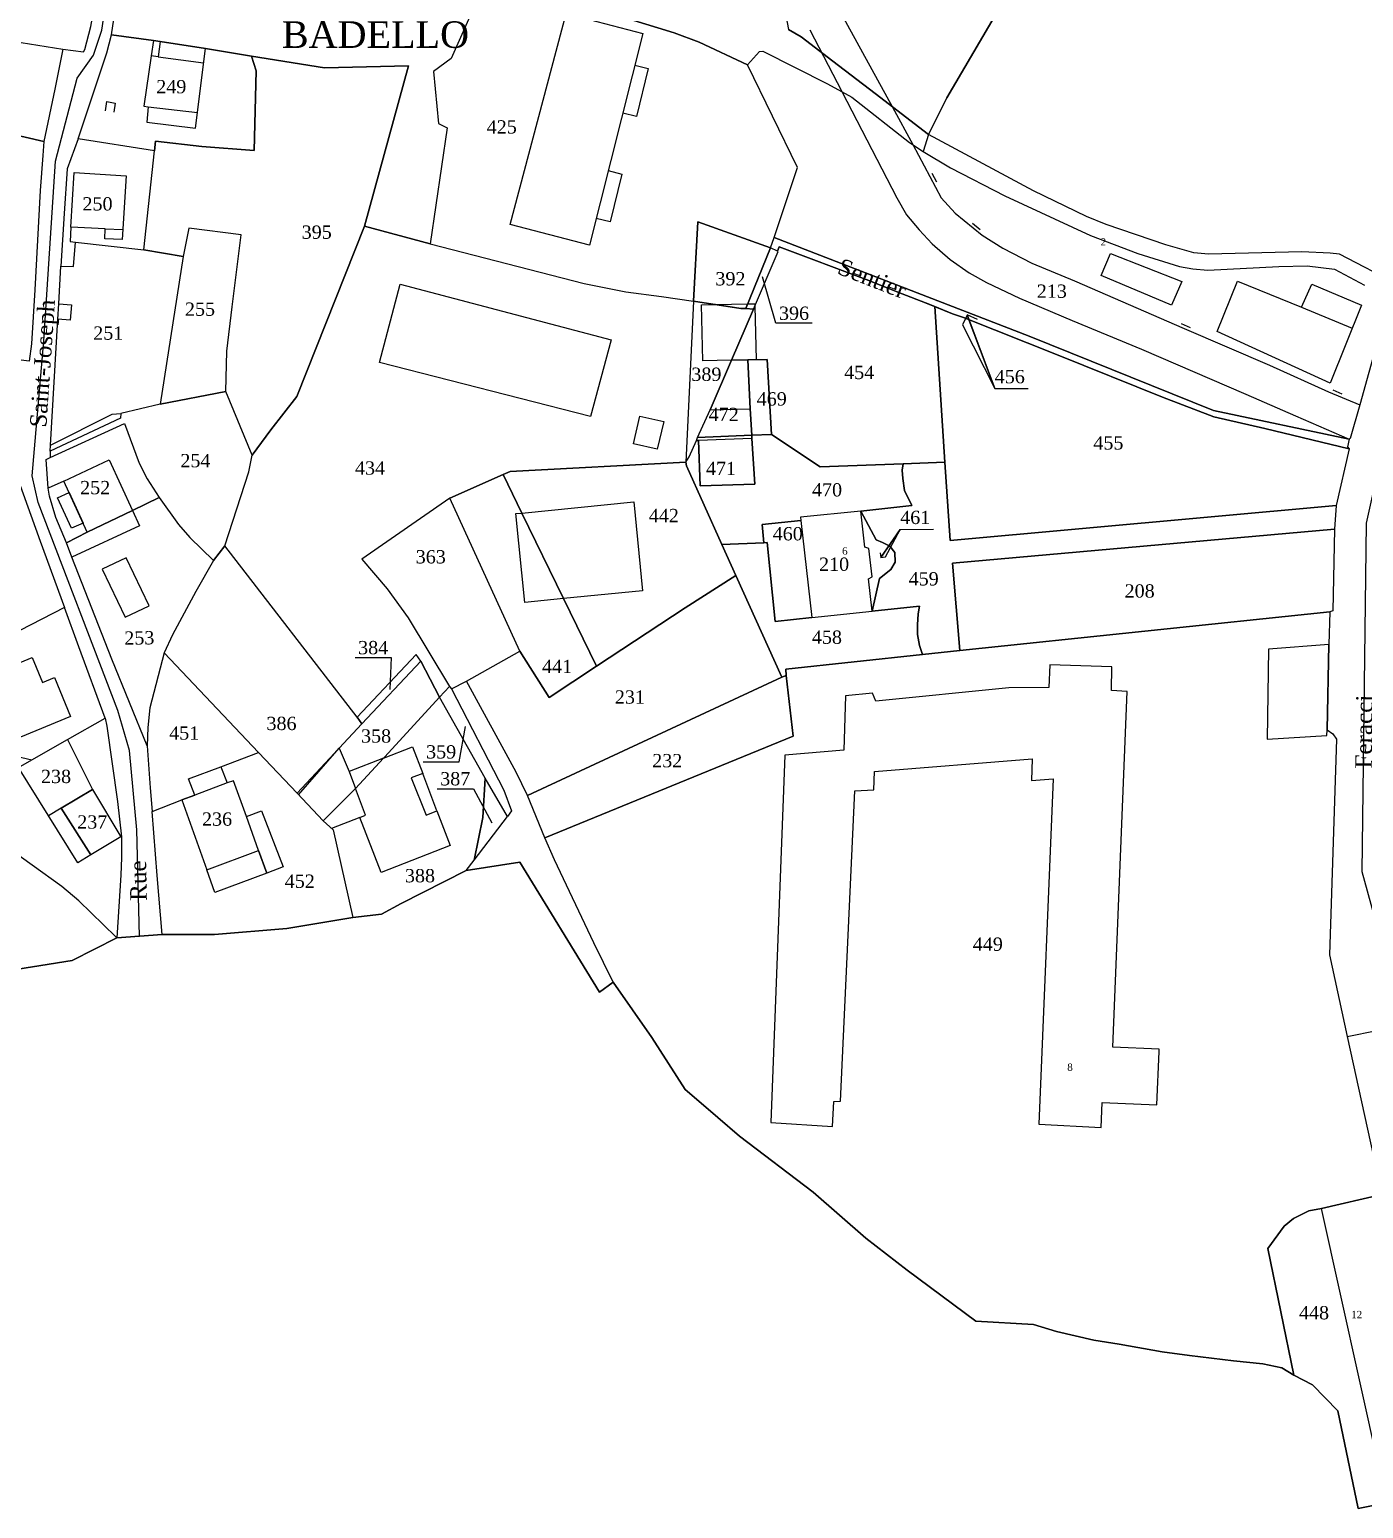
# Model space of a CAD drawing. Extents: x 1206848 to 1207690, y 6153902 to 6154624.
# Drawn here: x 1207152.9 to 1207353.8, y 6153901.9 to 6154124.7 of the extents above; entities that cross this region are included whole.
import ezdxf

# ---------------------------------------------------------------- set-up
doc = ezdxf.new("R2010")
doc.units = 0
doc.linetypes.add('CONTINU', pattern=[0])
doc.layers.get('0').update_dxf_attribs({"linetype": 'CONTINU'})
for name, color, linetype in [('1LIEUDIT', 7, 'CONTINU'), ('1PARCELLE', 7, 'CONTINU'), ('1SECTION', 7, 'CONTINU'), ('1SUBDSECT', 7, 'CONTINU'), ('1TRONFLUV', 7, 'CONTINU'), ('1TRONROU', 7, 'CONTINU'), ('1TROUPARCELLE', 7, 'CONTINU'), ('1ZONCOMM', 7, 'CONTINU'), ('3BATIDUR', 7, 'CONTINU'), ('3BATILEGER', 7, 'CONTINU'), ('3CHEMIN', 7, 'CONTINU'), ('3FISCLINE', 7, 'CONTINUOUS'), ('3FLECHEPAR', 7, 'CONTINU'), ('3LIEUDITTEX', 7, 'CONTINU'), ('3MURNONMI', 7, 'CONTINU'), ('3NUMVOIE', 7, 'CONTINU'), ('3PARCELLETEX', 7, 'CONTINU'), ('3PISCINE', 7, 'CONTINUOUS'), ('3TRONROUTEX', 7, 'CONTINU'), ('3ZONCOMMTEX', 7, 'CONTINU')]:
    doc.layers.add(name, color=color, linetype=linetype)
doc.styles.get("Standard").update_dxf_attribs({"font": 'Times New Roman'})

# ---------------------------------------------------------------- blocks, each defined once
blk = doc.blocks.new('MURNOMI')
blk.add_line((-0.75, 0.5), (0.75, 0.5))

msp = doc.modelspace()

# ---------------------------------------------------------------- linework, layer by layer
at = {"layer": '1LIEUDIT'}
for points in [[(1207300.03, 6154129.76), (1207291.04, 6154114.39), (1207288.25, 6154108.85), (1207287.47, 6154106.3), (1207291.57, 6154103.81), (1207299.78, 6154099.64), (1207312.68, 6154093.62), (1207319.81, 6154090.91), (1207326.08, 6154088.97), (1207328.09, 6154088.62), (1207330.32, 6154088.4), (1207341.05, 6154088.97), (1207345.27, 6154089.08), (1207349.4, 6154088.59), (1207353.94, 6154086.16)], [(1207300.03, 6154129.76), (1207291.04, 6154114.39), (1207288.25, 6154108.85), (1207287.47, 6154106.3), (1207291.57, 6154103.81), (1207299.78, 6154099.64), (1207312.68, 6154093.62), (1207319.81, 6154090.91), (1207326.08, 6154088.97), (1207328.09, 6154088.62), (1207330.32, 6154088.4), (1207341.05, 6154088.97), (1207345.27, 6154089.08), (1207349.4, 6154088.59), (1207353.94, 6154086.16)], [(1207357.05, 6154081.83), (1207353.23, 6154068.15), (1207351.77, 6154063.05), (1207351.62, 6154062.96), (1207351.38, 6154061.84), (1207351.6, 6154061.52), (1207349.68, 6154052.99), (1207349.42, 6154049.44), (1207349.14, 6154037.14), (1207348.72, 6154036.96), (1207348.55, 6154032.05), (1207348.29, 6154019.21), (1207349.15, 6154018.59), (1207349.7, 6154017.77), (1207348.64, 6153985.31), (1207351.32, 6153972.99), (1207355.8, 6153973.91)], [(1207357.05, 6154081.83), (1207353.23, 6154068.15), (1207351.77, 6154063.05), (1207351.62, 6154062.96), (1207351.38, 6154061.84), (1207351.6, 6154061.52), (1207349.68, 6154052.99), (1207349.42, 6154049.44), (1207349.14, 6154037.14), (1207348.72, 6154036.96), (1207348.55, 6154032.05), (1207348.29, 6154019.21), (1207349.15, 6154018.59), (1207349.7, 6154017.77), (1207348.64, 6153985.31), (1207351.32, 6153972.99), (1207355.8, 6153973.91)], [(1207370.61, 6153905.46), (1207352.98, 6153901.94), (1207349.89, 6153916.64), (1207346.08, 6153920.53), (1207343.29, 6153922.03), (1207341.48, 6153923.12), (1207338.61, 6153923.74), (1207334.22, 6153924.19), (1207327.59, 6153924.99), (1207323.48, 6153925.52), (1207316.98, 6153926.66), (1207313.18, 6153927.28), (1207307.54, 6153928.6), (1207304.08, 6153929.65), (1207295.41, 6153930.15), (1207285.07, 6153937.82), (1207278.84, 6153942.65), (1207270.9, 6153949.58), (1207259.82, 6153958), (1207256.53, 6153960.82), (1207251.6, 6153965.04), (1207246.6, 6153972.85), (1207240.77, 6153981.2), (1207238.74, 6153979.68), (1207226.71, 6153999.26), (1207218.64, 6153998.03), (1207208.85, 6153993.02), (1207205.87, 6153991.45), (1207201.56, 6153990.93), (1207191.62, 6153989.28), (1207180.75, 6153988.37), (1207172.86, 6153988.37), (1207169.42, 6153988.11), (1207166.03, 6153987.86), (1207159.28, 6153984.48), (1207135.35, 6153980.63)]]:
    msp.add_lwpolyline(points, dxfattribs=at)
at = {"layer": '1PARCELLE'}
for points in [[(1207267.19, 6154124.69), (1207269.09, 6154123.54), (1207273.84, 6154119.92), (1207280.21, 6154115.02), (1207288.25, 6154108.85), (1207291.04, 6154114.39), (1207300.03, 6154129.76), (1207300.44, 6154135.83), (1207303.72, 6154154.88), (1207298.65, 6154168.81), (1207289.15, 6154192.46), (1207286.92, 6154193.02), (1207276.35, 6154190.21), (1207272.98, 6154187.93), (1207271.25, 6154187.18), (1207269.95, 6154186.94), (1207268.46, 6154152.28), (1207268.66, 6154146.26), (1207266.28, 6154129.49), (1207267.19, 6154124.69)], [(1207144.05, 6154123.91), (1207157.88, 6154121.71), (1207161.01, 6154121.29), (1207161.18, 6154121.63), (1207162.1, 6154125.1), (1207162.58, 6154127.61), (1207162.87, 6154131.39), (1207162.82, 6154133.27), (1207162.63, 6154135.44), (1207161.1, 6154147.08), (1207159.25, 6154160), (1207154.71, 6154158.11), (1207154.47, 6154158.29), (1207153.92, 6154157.84), (1207150.31, 6154153.75), (1207146.88, 6154148.35), (1207146.59, 6154147.6), (1207146.66, 6154146.49), (1207146.54, 6154143.76), (1207146.32, 6154137.33), (1207146.05, 6154131.61), (1207145.25, 6154128.23), (1207144.05, 6154123.91)], [(1207265.04, 6154093.32), (1207268.55, 6154103.87), (1207260.99, 6154119.37), (1207253.71, 6154122.77), (1207249.98, 6154124.18), (1207243.25, 6154126.22), (1207241.63, 6154126.84), (1207239.83, 6154127.79), (1207232.27, 6154132.46), (1207223.87, 6154137.19), (1207216.4, 6154120.3), (1207213.73, 6154118.32), (1207214.47, 6154110.5), (1207215.76, 6154109.87), (1207213.21, 6154092.38), (1207236.4, 6154086.42), (1207242.68, 6154085.15), (1207248.04, 6154084.48), (1207252.86, 6154083.74), (1207253.55, 6154095.72), (1207264.46, 6154091.77), (1207265.04, 6154093.32)], [(1207138.74, 6154111.55), (1207143.22, 6154121.72), (1207144.05, 6154123.91), (1207157.88, 6154121.71), (1207156.69, 6154115.69), (1207155.03, 6154107.78), (1207138.74, 6154111.55)], [(1207165.2, 6154123.85), (1207171.54, 6154123), (1207172.54, 6154122.87), (1207179.36, 6154121.8), (1207186.31, 6154120.64), (1207187.03, 6154118.46), (1207186.73, 6154106.44), (1207178.85, 6154107.04), (1207171.87, 6154107.83), (1207171.68, 6154106.38), (1207160.19, 6154108.19), (1207164.51, 6154121.13), (1207165.2, 6154123.85)], [(1207186.31, 6154120.64), (1207197.29, 6154118.91), (1207209.93, 6154119.21), (1207203.32, 6154095.04), (1207193.11, 6154069.4), (1207189.22, 6154064.37), (1207186.39, 6154060.58), (1207182.43, 6154070.15), (1207182.6, 6154076.21), (1207183.39, 6154082.88), (1207184.75, 6154093.73), (1207176.89, 6154094.73), (1207176.01, 6154090.49), (1207170.07, 6154091.48), (1207171.68, 6154106.38), (1207171.87, 6154107.83), (1207178.85, 6154107.04), (1207186.73, 6154106.44), (1207187.03, 6154118.46), (1207186.31, 6154120.64)], [(1207138.74, 6154111.55), (1207155.03, 6154107.78), (1207154.86, 6154105.7), (1207154.49, 6154100.44), (1207153.67, 6154085.47), (1207153.15, 6154077.33), (1207152.84, 6154074.73), (1207122.87, 6154078.48), (1207124.24, 6154081.32), (1207128.61, 6154087.67), (1207129.95, 6154089.85), (1207131.43, 6154092.58), (1207135.11, 6154102.15), (1207138.74, 6154111.55)], [(1207157.61, 6154089.02), (1207159.51, 6154088.99), (1207159.8, 6154092.66), (1207170.07, 6154091.48), (1207171.68, 6154106.38), (1207160.19, 6154108.19), (1207158.56, 6154103.66), (1207158.07, 6154096.97), (1207157.61, 6154089.02)], [(1207176.01, 6154090.49), (1207172.53, 6154068.24), (1207182.43, 6154070.15), (1207182.6, 6154076.21), (1207183.39, 6154082.88), (1207184.75, 6154093.73), (1207176.89, 6154094.73), (1207176.01, 6154090.49)], [(1207203.32, 6154095.04), (1207213.21, 6154092.38), (1207236.4, 6154086.42), (1207242.68, 6154085.15), (1207248.04, 6154084.48), (1207252.86, 6154083.74), (1207251.7, 6154059.52), (1207225.27, 6154058.12), (1207224.19, 6154057.64), (1207216.2, 6154054.09), (1207202.93, 6154044.88), (1207206.76, 6154040.41), (1207209.9, 6154036.07), (1207216.15, 6154025.74), (1207214.6, 6154024.12), (1207211.8, 6154029.55), (1207211.13, 6154030.55), (1207202.2, 6154021.09), (1207182.29, 6154046.91), (1207185.91, 6154058.07), (1207186.39, 6154060.58), (1207189.22, 6154064.37), (1207193.11, 6154069.4), (1207203.32, 6154095.04)], [(1207252.86, 6154083.74), (1207259.98, 6154082.65), (1207260.74, 6154082.67), (1207264.46, 6154091.77), (1207253.55, 6154095.72), (1207252.86, 6154083.74)], [(1207157.61, 6154089.02), (1207159.51, 6154088.99), (1207159.8, 6154092.66), (1207170.07, 6154091.48), (1207176.01, 6154090.49), (1207172.53, 6154068.24), (1207166.62, 6154066.85), (1207166.6, 6154066.15), (1207155.96, 6154061.17), (1207156.02, 6154062.07), (1207157.15, 6154081.05), (1207157.29, 6154083.35), (1207157.61, 6154089.02)], [(1207265.5, 6154091.28), (1207264.46, 6154091.77), (1207265.04, 6154093.32), (1207303.44, 6154078.49), (1207331.19, 6154067.31), (1207351.62, 6154062.96), (1207351.38, 6154061.84), (1207351.6, 6154061.52), (1207338.92, 6154064.56), (1207331.22, 6154066.34), (1207323.49, 6154069.28), (1207307.8, 6154075.61), (1207293.55, 6154081.27), (1207291.86, 6154081.87), (1207289.21, 6154082.94), (1207287.8, 6154083.51), (1207284.3, 6154084.84), (1207278.87, 6154087), (1207265.77, 6154091.92), (1207265.5, 6154091.28)], [(1207290.74, 6154059.52), (1207284.43, 6154059.28), (1207271.94, 6154058.82), (1207264.61, 6154063.69), (1207263.95, 6154074.97), (1207261.05, 6154074.92), (1207258.6, 6154074.87), (1207261.92, 6154082.55), (1207265.62, 6154091.22), (1207265.5, 6154091.28), (1207265.77, 6154091.92), (1207278.87, 6154087), (1207284.3, 6154084.84), (1207287.8, 6154083.51), (1207289.21, 6154082.94), (1207290.74, 6154059.52)], [(1207260.74, 6154082.67), (1207261.92, 6154082.55), (1207265.62, 6154091.22), (1207265.5, 6154091.28), (1207264.46, 6154091.77), (1207260.74, 6154082.67)], [(1207251.7, 6154059.52), (1207252.24, 6154060.33), (1207253.31, 6154062.77), (1207253.5, 6154063.2), (1207255.36, 6154067.37), (1207258.6, 6154074.87), (1207261.92, 6154082.55), (1207260.74, 6154082.67), (1207259.98, 6154082.65), (1207252.86, 6154083.74), (1207251.7, 6154059.52)], [(1207351.6, 6154061.52), (1207349.68, 6154052.99), (1207291.52, 6154047.71), (1207290.74, 6154059.52), (1207289.21, 6154082.94), (1207291.86, 6154081.87), (1207293.55, 6154081.27), (1207307.8, 6154075.61), (1207323.49, 6154069.28), (1207331.22, 6154066.34), (1207338.92, 6154064.56), (1207351.6, 6154061.52)], [(1207253.5, 6154063.2), (1207255.36, 6154067.37), (1207258.6, 6154074.87), (1207261.05, 6154074.92), (1207261.42, 6154067.53), (1207261.66, 6154063.56), (1207253.5, 6154063.2)], [(1207261.66, 6154063.56), (1207261.42, 6154067.53), (1207261.05, 6154074.92), (1207263.95, 6154074.97), (1207264.61, 6154063.69), (1207261.66, 6154063.56)], [(1207172.41, 6154054.19), (1207175.31, 6154050.14), (1207177.02, 6154048.16), (1207180.58, 6154044.7), (1207182.29, 6154046.91), (1207185.91, 6154058.07), (1207186.39, 6154060.58), (1207182.43, 6154070.15), (1207172.53, 6154068.24), (1207166.62, 6154066.85), (1207166.6, 6154066.15), (1207155.96, 6154061.17), (1207155.97, 6154060.21), (1207167.2, 6154065.35), (1207169.37, 6154059.35), (1207170.57, 6154057.01), (1207172.41, 6154054.19)], [(1207172.41, 6154054.19), (1207168.36, 6154052.21), (1207161.56, 6154048.95), (1207158.42, 6154047.38), (1207156.86, 6154051.17), (1207155.9, 6154054.41), (1207155.7, 6154055.59), (1207155.38, 6154059.93), (1207155.97, 6154060.21), (1207167.2, 6154065.35), (1207169.37, 6154059.35), (1207170.57, 6154057.01), (1207172.41, 6154054.19)], [(1207251.8, 6154058.93), (1207251.7, 6154059.52), (1207252.24, 6154060.33), (1207253.31, 6154062.77), (1207253.64, 6154062.76), (1207253.89, 6154055.96), (1207262.11, 6154056.18), (1207261.68, 6154063.09), (1207261.66, 6154063.56), (1207264.61, 6154063.69), (1207271.94, 6154058.82), (1207284.43, 6154059.28), (1207284.31, 6154058.29), (1207284.39, 6154057.03), (1207284.64, 6154055.26), (1207285.73, 6154053), (1207278.06, 6154052.11), (1207269, 6154051.2), (1207269.06, 6154050.72), (1207263.22, 6154050.14), (1207263.46, 6154047.38), (1207257.14, 6154047.12), (1207251.8, 6154058.93)], [(1207253.64, 6154062.76), (1207253.31, 6154062.77), (1207253.5, 6154063.2), (1207261.66, 6154063.56), (1207261.68, 6154063.09), (1207262.11, 6154056.18), (1207253.89, 6154055.96), (1207253.64, 6154062.76)], [(1207259.24, 6154042.45), (1207251.62, 6154037.59), (1207238.25, 6154028.77), (1207233.29, 6154038.95), (1207227.01, 6154051.85), (1207224.19, 6154057.64), (1207225.27, 6154058.12), (1207251.7, 6154059.52), (1207251.8, 6154058.93), (1207257.14, 6154047.12), (1207259.24, 6154042.45)], [(1207286.89, 6154031.92), (1207286.63, 6154033.53), (1207286.61, 6154035), (1207286.7, 6154036.69), (1207286.93, 6154037.8), (1207279.77, 6154037.09), (1207280.9, 6154042), (1207282.6, 6154043.33), (1207283.27, 6154044.47), (1207283.19, 6154045.92), (1207282.43, 6154046.85), (1207281.34, 6154047.39), (1207280.39, 6154047.8), (1207278.06, 6154052.11), (1207285.73, 6154053), (1207284.64, 6154055.26), (1207284.39, 6154057.03), (1207284.31, 6154058.29), (1207284.43, 6154059.28), (1207290.74, 6154059.52), (1207291.52, 6154047.71), (1207349.68, 6154052.99), (1207349.42, 6154049.44), (1207291.88, 6154044.3), (1207292.99, 6154031.14), (1207287.38, 6154030.54), (1207286.89, 6154031.92)], [(1207133.4, 6154049.83), (1207151.21, 6154056.69), (1207154.49, 6154047.62), (1207158.15, 6154037.64), (1207129.34, 6154022.83), (1207116.7, 6154038.62), (1207133.4, 6154049.83)], [(1207226.73, 6154031.04), (1207216.2, 6154054.09), (1207224.19, 6154057.64), (1207227.01, 6154051.85), (1207233.29, 6154038.95), (1207238.25, 6154028.77), (1207231.15, 6154024.09), (1207226.73, 6154031.04)], [(1207172.41, 6154054.19), (1207175.31, 6154050.14), (1207177.02, 6154048.16), (1207180.58, 6154044.7), (1207177.94, 6154040.03), (1207174.43, 6154033.51), (1207173.16, 6154030.8), (1207171, 6154022.49), (1207170.68, 6154019.55), (1207170.61, 6154016.77), (1207165.27, 6154029.83), (1207159.23, 6154045.19), (1207158.42, 6154047.38), (1207161.56, 6154048.95), (1207168.36, 6154052.21), (1207172.41, 6154054.19)], [(1207216.15, 6154025.74), (1207216.45, 6154025.35), (1207218.67, 6154026.55), (1207226.73, 6154031.04), (1207216.2, 6154054.09), (1207202.93, 6154044.88), (1207206.76, 6154040.41), (1207209.9, 6154036.07), (1207216.15, 6154025.74)], [(1207269, 6154051.2), (1207269.06, 6154050.72), (1207270.68, 6154036.1), (1207279.77, 6154037.09), (1207279.21, 6154041.95), (1207279.79, 6154042.24), (1207279.3, 6154046.52), (1207278.69, 6154046.7), (1207278.06, 6154052.11), (1207269, 6154051.2)], [(1207279.77, 6154037.09), (1207279.21, 6154041.95), (1207279.79, 6154042.24), (1207279.3, 6154046.52), (1207278.69, 6154046.7), (1207278.06, 6154052.11), (1207280.39, 6154047.8), (1207281.34, 6154047.39), (1207282.43, 6154046.85), (1207283.19, 6154045.92), (1207283.27, 6154044.47), (1207282.6, 6154043.33), (1207280.9, 6154042), (1207279.77, 6154037.09)], [(1207263.97, 6154047.42), (1207263.46, 6154047.38), (1207263.22, 6154050.14), (1207269.06, 6154050.72), (1207270.68, 6154036.1), (1207265.16, 6154035.5), (1207263.97, 6154047.42)], [(1207292.99, 6154031.14), (1207291.88, 6154044.3), (1207349.42, 6154049.44), (1207349.14, 6154037.14), (1207348.72, 6154036.96), (1207292.99, 6154031.14)], [(1207180.58, 6154044.7), (1207177.94, 6154040.03), (1207174.43, 6154033.51), (1207173.16, 6154030.8), (1207187.35, 6154015.78), (1207193.17, 6154009.64), (1207199.52, 6154016.44), (1207202.91, 6154020.11), (1207202.2, 6154021.09), (1207182.29, 6154046.91), (1207180.58, 6154044.7)], [(1207259.24, 6154042.45), (1207257.14, 6154047.12), (1207263.46, 6154047.38), (1207263.97, 6154047.42), (1207265.16, 6154035.5), (1207270.68, 6154036.1), (1207279.77, 6154037.09), (1207286.93, 6154037.8), (1207286.7, 6154036.69), (1207286.61, 6154035), (1207286.63, 6154033.53), (1207286.89, 6154031.92), (1207287.38, 6154030.54), (1207266.76, 6154028.35), (1207266.82, 6154027.37), (1207266.16, 6154027.13), (1207259.24, 6154042.45)], [(1207218.67, 6154026.55), (1207226.73, 6154031.04), (1207231.15, 6154024.09), (1207238.25, 6154028.77), (1207251.62, 6154037.59), (1207259.24, 6154042.45), (1207266.16, 6154027.13), (1207227.88, 6154009.33), (1207226.17, 6154012.8), (1207218.67, 6154026.55)], [(1207158.15, 6154037.64), (1207129.34, 6154022.83), (1207142.05, 6154006.85), (1207150.28, 6154015.03), (1207150.86, 6154015.25), (1207153.22, 6154014.67), (1207158.58, 6154017.76), (1207164.26, 6154020.94), (1207160.31, 6154031.72), (1207158.15, 6154037.64)], [(1207173.16, 6154030.8), (1207171, 6154022.49), (1207170.68, 6154019.55), (1207170.61, 6154016.77), (1207171.05, 6154010.48), (1207171.35, 6154006.91), (1207175.81, 6154008.64), (1207177.77, 6154009.37), (1207176.83, 6154011.84), (1207181.68, 6154013.62), (1207187.35, 6154015.78), (1207173.16, 6154030.8)], [(1207202.91, 6154020.11), (1207211.8, 6154029.55), (1207211.13, 6154030.55), (1207202.2, 6154021.09), (1207202.91, 6154020.11)], [(1207214.6, 6154024.12), (1207206.39, 6154015.14), (1207206.19, 6154014.92), (1207201.95, 6154010.36), (1207201.33, 6154009.7), (1207197.09, 6154005.48), (1207193.17, 6154009.64), (1207199.52, 6154016.44), (1207202.91, 6154020.11), (1207211.8, 6154029.55), (1207214.6, 6154024.12)], [(1207216.15, 6154025.74), (1207216.45, 6154025.35), (1207224.29, 6154010.12), (1207225.47, 6154006.98), (1207224.84, 6154006.13), (1207221.51, 6154011.94), (1207214.6, 6154024.12), (1207216.15, 6154025.74)], [(1207227.88, 6154009.33), (1207266.16, 6154027.13), (1207266.82, 6154027.37), (1207267.86, 6154018.26), (1207230.5, 6154002.92), (1207227.88, 6154009.33)], [(1207221.51, 6154011.94), (1207214.6, 6154024.12), (1207206.39, 6154015.14), (1207206.19, 6154014.92), (1207201.95, 6154010.36), (1207201.33, 6154009.7), (1207197.09, 6154005.48), (1207198.58, 6154004.15), (1207201.56, 6153990.93), (1207205.87, 6153991.45), (1207208.85, 6153993.02), (1207218.64, 6153998.03), (1207219.84, 6153999.58), (1207221.15, 6154005.98), (1207221.51, 6154011.94)], [(1207165.85, 6153988.03), (1207160.28, 6153993.46), (1207157.76, 6153995.59), (1207148.79, 6154002.03), (1207142.45, 6154006.49), (1207142.05, 6154006.85), (1207150.28, 6154015.03), (1207150.86, 6154015.25), (1207153.22, 6154014.67), (1207158.58, 6154017.76), (1207164.26, 6154020.94), (1207164.54, 6154019.76), (1207166.1, 6154008.38), (1207166.75, 6154003.07), (1207166.72, 6153999.97), (1207166.65, 6153997.33), (1207166.03, 6153987.86), (1207165.85, 6153988.03)], [(1207171.35, 6154006.91), (1207175.81, 6154008.64), (1207179.56, 6153998.13), (1207187.38, 6154001.01), (1207185.53, 6154006.12), (1207183.57, 6154011.53), (1207182.65, 6154011.19), (1207177.77, 6154009.37), (1207176.83, 6154011.84), (1207181.68, 6154013.62), (1207187.35, 6154015.78), (1207193.17, 6154009.64), (1207197.09, 6154005.48), (1207198.58, 6154004.15), (1207201.56, 6153990.93), (1207191.62, 6153989.28), (1207180.75, 6153988.37), (1207172.86, 6153988.37), (1207172.09, 6153997.28), (1207171.35, 6154006.91)], [(1207224.84, 6154006.13), (1207221.51, 6154011.94), (1207221.15, 6154005.98), (1207219.84, 6153999.58), (1207224.84, 6154006.13)], [(1207166.61, 6154003.07), (1207162.12, 6154000.35), (1207157.64, 6154007.39), (1207162.38, 6154010.21), (1207166.61, 6154003.07)], [(1207177.77, 6154009.37), (1207175.81, 6154008.64), (1207179.56, 6153998.13), (1207187.38, 6154001.01), (1207185.53, 6154006.12), (1207183.57, 6154011.53), (1207182.65, 6154011.19), (1207177.77, 6154009.37)], [(1207343.29, 6153922.03), (1207339.35, 6153941.06), (1207341.84, 6153944.46), (1207343.22, 6153945.61), (1207345.56, 6153946.75), (1207347.47, 6153947.12), (1207356.54, 6153949.21), (1207362.52, 6153950.82), (1207367.39, 6153928.54), (1207369.07, 6153916.67), (1207370.61, 6153905.46), (1207352.98, 6153901.94), (1207349.89, 6153916.64), (1207346.08, 6153920.53), (1207343.29, 6153922.03)]]:
    msp.add_lwpolyline(points, close=True, dxfattribs=at)
for points in [[(1207223.87, 6154137.19), (1207216.4, 6154120.3), (1207213.73, 6154118.32), (1207214.47, 6154110.5), (1207215.76, 6154109.87), (1207213.21, 6154092.38), (1207203.32, 6154095.04), (1207209.93, 6154119.21), (1207197.29, 6154118.91), (1207186.31, 6154120.64), (1207179.36, 6154121.8), (1207172.54, 6154122.87), (1207171.54, 6154123), (1207165.2, 6154123.85), (1207165.72, 6154127.23)], [(1207359.07, 6154086.21), (1207350.15, 6154090.81), (1207350.15, 6154090.81), (1207348.77, 6154091), (1207344.48, 6154091.16), (1207330.42, 6154090.83), (1207328.24, 6154091.04), (1207323.99, 6154092.26), (1207315.01, 6154095.31), (1207312.04, 6154096.51), (1207304.08, 6154100.38), (1207288.25, 6154108.85), (1207291.04, 6154114.39), (1207300.03, 6154129.76)], [(1207357.05, 6154081.83), (1207353.23, 6154068.15), (1207351.77, 6154063.05), (1207351.62, 6154062.96), (1207351.62, 6154062.96), (1207331.19, 6154067.31), (1207303.44, 6154078.49), (1207265.04, 6154093.32), (1207268.55, 6154103.87), (1207260.99, 6154119.37), (1207262.82, 6154121.35), (1207263.33, 6154121.41), (1207273.05, 6154116.48), (1207276.74, 6154114.49), (1207285.42, 6154107.66), (1207287.47, 6154106.3), (1207291.57, 6154103.81), (1207299.78, 6154099.64), (1207312.68, 6154093.62), (1207319.81, 6154090.91), (1207326.08, 6154088.97), (1207328.09, 6154088.62), (1207330.32, 6154088.4), (1207341.05, 6154088.97), (1207345.27, 6154089.08), (1207349.4, 6154088.59), (1207353.94, 6154086.16)], [(1207356.54, 6153949.21), (1207347.47, 6153947.12), (1207345.56, 6153946.75), (1207343.22, 6153945.61), (1207341.84, 6153944.46), (1207339.35, 6153941.06), (1207343.29, 6153922.03), (1207341.48, 6153923.12), (1207338.61, 6153923.74), (1207334.22, 6153924.19), (1207327.59, 6153924.99), (1207323.48, 6153925.52), (1207316.98, 6153926.66), (1207313.18, 6153927.28), (1207307.54, 6153928.6), (1207304.08, 6153929.65), (1207295.41, 6153930.15), (1207285.07, 6153937.82), (1207278.84, 6153942.65), (1207270.9, 6153949.58), (1207259.82, 6153958), (1207256.53, 6153960.82), (1207254.01, 6153962.98), (1207251.6, 6153965.04), (1207246.6, 6153972.85), (1207240.77, 6153981.2), (1207237.84, 6153987.1), (1207231.96, 6153999.62), (1207230.5, 6154002.92), (1207267.86, 6154018.26), (1207266.82, 6154027.37), (1207266.82, 6154027.37), (1207266.76, 6154028.35), (1207287.38, 6154030.54), (1207292.99, 6154031.14), (1207348.72, 6154036.96), (1207348.55, 6154032.05), (1207348.29, 6154019.21), (1207349.15, 6154018.59), (1207349.7, 6154017.77), (1207348.64, 6153985.31), (1207351.32, 6153972.99), (1207355.8, 6153973.91)]]:
    msp.add_lwpolyline(points, dxfattribs=at)
at = {"layer": '1SECTION'}
msp.add_lwpolyline([(1207135.35, 6153980.63), (1207159.28, 6153984.48), (1207166.03, 6153987.86), (1207169.42, 6153988.11), (1207172.86, 6153988.37), (1207180.75, 6153988.37), (1207191.62, 6153989.28), (1207201.56, 6153990.93), (1207205.87, 6153991.45), (1207208.85, 6153993.02), (1207208.85, 6153993.02), (1207218.64, 6153998.03), (1207226.71, 6153999.26), (1207238.74, 6153979.68), (1207240.77, 6153981.2), (1207246.6, 6153972.85), (1207251.6, 6153965.04), (1207256.53, 6153960.82), (1207259.82, 6153958), (1207270.9, 6153949.58), (1207278.84, 6153942.65), (1207285.07, 6153937.82), (1207295.41, 6153930.15), (1207304.08, 6153929.65), (1207307.54, 6153928.6), (1207313.18, 6153927.28), (1207316.98, 6153926.66), (1207323.48, 6153925.52), (1207327.59, 6153924.99), (1207334.22, 6153924.19), (1207338.61, 6153923.74), (1207341.48, 6153923.12), (1207343.29, 6153922.03), (1207346.08, 6153920.53), (1207349.89, 6153916.64), (1207352.98, 6153901.94), (1207370.61, 6153905.46)], dxfattribs=at)
at = {"layer": '1SUBDSECT'}
msp.add_lwpolyline([(1207135.35, 6153980.63), (1207159.28, 6153984.48), (1207166.03, 6153987.86), (1207169.42, 6153988.11), (1207172.86, 6153988.37), (1207180.75, 6153988.37), (1207191.62, 6153989.28), (1207201.56, 6153990.93), (1207205.87, 6153991.45), (1207208.85, 6153993.02), (1207208.85, 6153993.02), (1207218.64, 6153998.03), (1207226.71, 6153999.26), (1207238.74, 6153979.68), (1207240.77, 6153981.2), (1207246.6, 6153972.85), (1207251.6, 6153965.04), (1207256.53, 6153960.82), (1207259.82, 6153958), (1207270.9, 6153949.58), (1207278.84, 6153942.65), (1207285.07, 6153937.82), (1207295.41, 6153930.15), (1207304.08, 6153929.65), (1207307.54, 6153928.6), (1207313.18, 6153927.28), (1207316.98, 6153926.66), (1207323.48, 6153925.52), (1207327.59, 6153924.99), (1207334.22, 6153924.19), (1207338.61, 6153923.74), (1207341.48, 6153923.12), (1207343.29, 6153922.03), (1207346.08, 6153920.53), (1207349.89, 6153916.64), (1207352.98, 6153901.94), (1207370.61, 6153905.46)], dxfattribs=at)
at = {"layer": '1TRONFLUV'}
for points in [[(1207243.25, 6154126.22), (1207249.98, 6154124.18), (1207253.71, 6154122.77), (1207260.99, 6154119.37), (1207262.82, 6154121.35), (1207263.33, 6154121.41), (1207273.05, 6154116.48), (1207276.74, 6154114.49), (1207285.42, 6154107.66), (1207287.47, 6154106.3), (1207291.57, 6154103.81), (1207299.78, 6154099.64), (1207312.68, 6154093.62), (1207319.81, 6154090.91), (1207326.08, 6154088.97), (1207328.09, 6154088.62), (1207330.32, 6154088.4), (1207341.05, 6154088.97), (1207345.27, 6154089.08), (1207349.4, 6154088.59), (1207353.94, 6154086.16)], [(1207359.07, 6154086.21), (1207350.15, 6154090.81), (1207348.77, 6154091), (1207344.48, 6154091.16), (1207330.42, 6154090.83), (1207328.24, 6154091.04), (1207323.99, 6154092.26), (1207315.01, 6154095.31), (1207312.04, 6154096.51), (1207304.08, 6154100.38), (1207288.25, 6154108.85), (1207280.21, 6154115.02), (1207273.84, 6154119.92), (1207269.09, 6154123.54), (1207267.19, 6154124.69)]]:
    msp.add_lwpolyline(points, dxfattribs=at)
at = {"layer": '1TRONROU'}
msp.add_lwpolyline([(1207265.04, 6154093.32), (1207303.44, 6154078.49), (1207331.19, 6154067.31), (1207351.62, 6154062.96), (1207351.38, 6154061.84), (1207351.6, 6154061.52), (1207338.92, 6154064.56), (1207331.22, 6154066.34), (1207323.49, 6154069.28), (1207307.8, 6154075.61), (1207293.55, 6154081.27), (1207291.86, 6154081.87), (1207287.8, 6154083.51), (1207284.3, 6154084.84), (1207278.87, 6154087), (1207265.77, 6154091.92), (1207265.5, 6154091.28), (1207264.46, 6154091.77), (1207265.04, 6154093.32)], close=True, dxfattribs=at)
at = {"layer": '1TROUPARCELLE'}
msp.add_lwpolyline([(1207157.64, 6154007.39), (1207162.38, 6154010.21), (1207166.61, 6154003.07), (1207162.12, 6154000.35), (1207157.64, 6154007.39)], close=True, dxfattribs=at)
at = {"layer": '1ZONCOMM'}
for points in [[(1207169.42, 6153988.11), (1207169.06, 6154004.16), (1207167.92, 6154016.08), (1207166.18, 6154022.13), (1207154.19, 6154053.43), (1207153.28, 6154057.47), (1207155.04, 6154077.78), (1207156.79, 6154104.84), (1207160.04, 6154117.32), (1207162.53, 6154120.78), (1207163.74, 6154124.58), (1207164.3, 6154128.24), (1207164.59, 6154132.6), (1207160.76, 6154159.9)], [(1207372.13, 6153928.14), (1207362.37, 6153965.92), (1207353.57, 6153997.79), (1207354.23, 6154050.34), (1207359.34, 6154073.37), (1207362.85, 6154081.82), (1207366.96, 6154086.68), (1207382.96, 6154098.43)]]:
    msp.add_lwpolyline(points, dxfattribs=at)
at = {"layer": '3BATIDUR'}
for points in [[(1207225.25, 6154095.32), (1207233.68, 6154127.06), (1207245.26, 6154124.06), (1207237.19, 6154092.21), (1207225.25, 6154095.32)], [(1207179.36, 6154121.8), (1207172.54, 6154122.87), (1207172.26, 6154120.56), (1207171.2, 6154120.7), (1207170.09, 6154113.12), (1207170.73, 6154113.04), (1207170.52, 6154110.73), (1207177.86, 6154109.83), (1207179.36, 6154121.8)], [(1207159.09, 6154094.91), (1207159.61, 6154103.11), (1207167.42, 6154102.61), (1207166.81, 6154093.03), (1207164.22, 6154093.16), (1207164.27, 6154094.65), (1207159.09, 6154094.91)], [(1207205.6, 6154074.53), (1207208.72, 6154086.3), (1207240.45, 6154077.93), (1207237.35, 6154066.38), (1207205.6, 6154074.53)], [(1207331.75, 6154079.19), (1207334.78, 6154086.79), (1207344.45, 6154082.83), (1207345.99, 6154086.32), (1207353.47, 6154083.13), (1207348.75, 6154071.39), (1207331.75, 6154079.19)], [(1207254.29, 6154074.77), (1207254.09, 6154083.18), (1207256.19, 6154083.23), (1207259.98, 6154082.65), (1207260.74, 6154082.67), (1207261.92, 6154082.55), (1207258.6, 6154074.87), (1207254.29, 6154074.77)], [(1207260.74, 6154082.67), (1207260.36, 6154082.66), (1207259.98, 6154082.65), (1207256.19, 6154083.23), (1207261.02, 6154083.34), (1207260.74, 6154082.67)], [(1207260.74, 6154082.67), (1207261.02, 6154083.34), (1207262.11, 6154083.36), (1207262.12, 6154083.01), (1207261.92, 6154082.55), (1207260.74, 6154082.67)], [(1207262.12, 6154083.01), (1207262.3, 6154074.94), (1207261.05, 6154074.91), (1207258.6, 6154074.87), (1207261.92, 6154082.55), (1207262.12, 6154083.01)], [(1207243.83, 6154062.25), (1207244.81, 6154066.45), (1207248.39, 6154065.63), (1207247.41, 6154061.45), (1207243.83, 6154062.25)], [(1207253.64, 6154062.76), (1207253.89, 6154055.96), (1207262.11, 6154056.18), (1207261.68, 6154063.09), (1207253.64, 6154062.76)], [(1207168.36, 6154052.21), (1207161.56, 6154048.95), (1207158.05, 6154056.67), (1207164.88, 6154059.88), (1207168.36, 6154052.21)], [(1207233.29, 6154038.95), (1207227.01, 6154051.85), (1207243.87, 6154053.52), (1207245.21, 6154040.14), (1207233.29, 6154038.95)], [(1207269.06, 6154050.72), (1207270.68, 6154036.1), (1207279.77, 6154037.09), (1207279.21, 6154041.95), (1207279.79, 6154042.24), (1207279.3, 6154046.52), (1207278.69, 6154046.7), (1207278.06, 6154052.11), (1207269, 6154051.2), (1207269.06, 6154050.72)], [(1207227.45, 6154038.37), (1207226.1, 6154051.76), (1207227.01, 6154051.85), (1207233.29, 6154038.95), (1207227.45, 6154038.37)], [(1207269.06, 6154050.72), (1207270.68, 6154036.1), (1207265.16, 6154035.5), (1207263.97, 6154047.42), (1207263.46, 6154047.38), (1207263.22, 6154050.14), (1207269.06, 6154050.72)], [(1207348.29, 6154019.21), (1207348.55, 6154032.05), (1207339.45, 6154031.34), (1207339.28, 6154017.77), (1207348.28, 6154018.36), (1207348.29, 6154019.21)], [(1207148.6, 6154016.9), (1207146.63, 6154021.49), (1207144.91, 6154020.75), (1207142.75, 6154025.74), (1207153.27, 6154030.11), (1207154.81, 6154026.33), (1207156.63, 6154027.1), (1207159.06, 6154021.2), (1207148.6, 6154016.9)], [(1207322.99, 6153970.74), (1207323, 6153971.11), (1207316.01, 6153971.4), (1207318.19, 6154024.96), (1207315.85, 6154025.13), (1207315.88, 6154028.69), (1207306.56, 6154028.97), (1207306.4, 6154025.56), (1207300.38, 6154025.54), (1207280.32, 6154023.52), (1207279.85, 6154024.74), (1207275.74, 6154024.3), (1207275.5, 6154016.15), (1207266.63, 6154015.38), (1207264.53, 6153960.06), (1207273.79, 6153959.45), (1207274.02, 6153963.23), (1207274.99, 6153963.27), (1207277.19, 6154010.01), (1207280.01, 6154010.16), (1207280.14, 6154012.92), (1207303.9, 6154014.83), (1207303.76, 6154011.57), (1207307.06, 6154011.83), (1207304.9, 6153959.79), (1207314.28, 6153959.29), (1207314.44, 6153963.08), (1207322.66, 6153962.74), (1207322.99, 6153970.74)], [(1207162.38, 6154010.21), (1207157.64, 6154007.39), (1207162.12, 6154000.35), (1207160.14, 6153999.16), (1207151.21, 6154013.51), (1207153.22, 6154014.67), (1207158.58, 6154017.76), (1207162.38, 6154010.21)], [(1207214.23, 6154006.98), (1207216.21, 6154001.76), (1207205.83, 6153997.72), (1207202.62, 6154005.98), (1207203.46, 6154006.33), (1207201.95, 6154010.36), (1207206.19, 6154014.92), (1207210.57, 6154016.63), (1207212.1, 6154012.61), (1207210.37, 6154011.97), (1207212.6, 6154006.35), (1207214.23, 6154006.98)], [(1207201.95, 6154010.36), (1207206.19, 6154014.92), (1207201, 6154012.9), (1207201.95, 6154010.36)], [(1207182.65, 6154011.19), (1207177.77, 6154009.37), (1207176.83, 6154011.84), (1207181.68, 6154013.62), (1207182.65, 6154011.19)], [(1207162.12, 6154000.35), (1207157.64, 6154007.39), (1207162.38, 6154010.21), (1207166.61, 6154003.07), (1207162.12, 6154000.35)], [(1207179.56, 6153998.13), (1207187.38, 6154001.01), (1207185.53, 6154006.12), (1207183.57, 6154011.53), (1207182.65, 6154011.19), (1207177.77, 6154009.37), (1207175.81, 6154008.64), (1207179.56, 6153998.13)], [(1207188.61, 6153997.63), (1207180.78, 6153994.72), (1207179.56, 6153998.13), (1207187.38, 6154001.01), (1207188.61, 6153997.63)], [(1207347.47, 6153947.12), (1207356.54, 6153949.21), (1207358.37, 6153941.22), (1207359.54, 6153941.4), (1207360.38, 6153937.98), (1207359.11, 6153937.61), (1207362.76, 6153921.47), (1207363.8, 6153921.67), (1207364.61, 6153918.48), (1207363.49, 6153917.98), (1207365.28, 6153909.91), (1207356.16, 6153907.94), (1207347.47, 6153947.12)]]:
    msp.add_lwpolyline(points, close=True, dxfattribs=at)
at = {"layer": '3BATILEGER'}
for points in [[(1207255.36, 6154067.37), (1207261.42, 6154067.53), (1207261.05, 6154074.92), (1207258.6, 6154074.87), (1207255.36, 6154067.37)], [(1207158.85, 6154054.92), (1207160.93, 6154050.34), (1207159.19, 6154049.55), (1207157.11, 6154054.13), (1207158.85, 6154054.92)], [(1207214.23, 6154006.98), (1207212.1, 6154012.61), (1207210.37, 6154011.97), (1207212.6, 6154006.35), (1207214.23, 6154006.98)], [(1207188.61, 6153997.63), (1207187.38, 6154001.01), (1207185.53, 6154006.12), (1207187.81, 6154006.98), (1207191.05, 6153998.54), (1207188.61, 6153997.63)]]:
    msp.add_lwpolyline(points, close=True, dxfattribs=at)
at = {"layer": '3CHEMIN'}
for points in [[(1207275.22, 6154126.86), (1207282.86, 6154112.99), (1207285.9, 6154107.34)], [(1207270.4, 6154124.62), (1207275.22, 6154115.31)], [(1207275.22, 6154115.31), (1207283.49, 6154099.32), (1207284.97, 6154096.77), (1207286.85, 6154094.52), (1207288.84, 6154092.39), (1207291.52, 6154090.03), (1207294.4, 6154088.03), (1207296.98, 6154086.58), (1207301.95, 6154084.2), (1207309.9, 6154080.83), (1207320.32, 6154076.5), (1207336.06, 6154069.73), (1207343.55, 6154066.5), (1207351.62, 6154062.96)], [(1207285.9, 6154107.34), (1207290.17, 6154099.32), (1207292.29, 6154097.03), (1207296.33, 6154093.67), (1207299.46, 6154091.73), (1207303.83, 6154089.47), (1207310.23, 6154086.8), (1207326.79, 6154079.65), (1207339.64, 6154074.11), (1207348.5, 6154070.12), (1207353.23, 6154068.15)], [(1207265.5, 6154091.28), (1207265.77, 6154091.92), (1207278.87, 6154087), (1207284.3, 6154084.84), (1207287.8, 6154083.51), (1207291.86, 6154081.87), (1207293.55, 6154081.27), (1207307.8, 6154075.61), (1207323.49, 6154069.28), (1207331.22, 6154066.34), (1207338.92, 6154064.56), (1207351.6, 6154061.52)], [(1207156.02, 6154062.07), (1207165.32, 6154066.72), (1207166.62, 6154066.85)]]:
    msp.add_lwpolyline(points, dxfattribs=at)
at = {"layer": '3FISCLINE'}
for points in [[(1207171.54, 6154123), (1207171.2, 6154120.7)], [(1207172.26, 6154120.56), (1207179.09, 6154119.65)], [(1207244.05, 6154119.3), (1207246.05, 6154118.77), (1207244.29, 6154111.57), (1207242.23, 6154112.09)], [(1207164.34, 6154112.44), (1207164.51, 6154113.81), (1207165.79, 6154113.56), (1207165.55, 6154112.24)], [(1207170.73, 6154113.04), (1207178.15, 6154112.17)], [(1207240.03, 6154103.42), (1207242.06, 6154102.9), (1207240.32, 6154095.68), (1207238.21, 6154096.22)], [(1207159.09, 6154094.91), (1207158.98, 6154092.76), (1207159.8, 6154092.66)], [(1207164.27, 6154094.65), (1207166.91, 6154094.55)], [(1207157.29, 6154083.35), (1207159.18, 6154083.19), (1207159, 6154080.9), (1207157.15, 6154081.05)], [(1207344.45, 6154082.83), (1207352.09, 6154079.69)], [(1207158.05, 6154056.67), (1207155.7, 6154055.59)], [(1207168.36, 6154052.21), (1207169.43, 6154049.9), (1207159.23, 6154045.19)], [(1207193.37, 6154009.42), (1207199.52, 6154016.44), (1207201, 6154012.9)], [(1207157.64, 6154007.39), (1207155.74, 6154006.24)], [(1207202.62, 6154005.98), (1207198.37, 6154004.33)], [(1207351.32, 6153972.99), (1207356.54, 6153949.21)]]:
    msp.add_lwpolyline(points, dxfattribs=at)
at = {"layer": '3FLECHEPAR'}
for points in [[(1207270.75, 6154080.43), (1207265.29, 6154080.44), (1207263.27, 6154087.41)], [(1207295.63, 6154081), (1207294.11, 6154081.68), (1207298.25, 6154070.61), (1207294.1, 6154081.67), (1207293.41, 6154080.17), (1207298.25, 6154070.59), (1207303.26, 6154070.62)], [(1207280.97, 6154045.85), (1207281.11, 6154045.14), (1207284, 6154049.38), (1207281.1, 6154045.14), (1207281.81, 6154045.26), (1207284, 6154049.38), (1207289.01, 6154049.41)], [(1207201.9, 6154030.08), (1207207.36, 6154030.07), (1207207.12, 6154025.28)], [(1207212.14, 6154014.38), (1207217.6, 6154014.37), (1207218.55, 6154019.69)], [(1207214.26, 6154010.33), (1207219.73, 6154010.32), (1207222.49, 6154005.2)]]:
    msp.add_lwpolyline(points, dxfattribs=at)
at = {"layer": '3PISCINE'}
for points in [[(1207314.25, 6154087.63), (1207315.7, 6154090.94), (1207326.43, 6154086.7), (1207324.88, 6154083.15), (1207314.25, 6154087.63)], [(1207163.81, 6154043.37), (1207167.27, 6154036.14), (1207170.88, 6154037.87), (1207167.42, 6154045.1), (1207163.81, 6154043.37)]]:
    msp.add_lwpolyline(points, close=True, dxfattribs=at)

# ---------------------------------------------------------------- block references
at = {"layer": '3MURNONMI'}
for p, rotation in [((1207288.67, 6154102.14), 298.2), ((1207295.15, 6154094.65), 320.3), ((1207326.79, 6154079.65), 336.7), ((1207349.65, 6154069.64), 337.5)]:
    msp.add_blockref('MURNOMI', p, dxfattribs=dict(at, rotation=rotation))

# ---------------------------------------------------------------- texts
at = {"layer": '3LIEUDITTEX'}
msp.add_text('BADELLO', height=4, dxfattribs=at).set_placement((1207190.88, 6154121.9))
at = {"layer": '3NUMVOIE'}
for s, p in [('2', (1207314.17, 6154092.14)), ('6', (1207275.25, 6154045.57)), ('8', (1207309.17, 6153967.84)), ('12', (1207351.93, 6153930.59))]:
    msp.add_text(s, height=1.1, dxfattribs=at).set_placement(p)
at = {"layer": '3PARCELLETEX'}
for s, p in [('249', (1207171.96, 6154115.06)), ('425', (1207221.73, 6154109)), ('250', (1207160.85, 6154097.41)), ('395', (1207193.86, 6154093.15)), ('392', (1207256.17, 6154086.13)), ('213', (1207304.57, 6154084.26)), ('255', (1207176.28, 6154081.55)), ('396', (1207265.75, 6154080.94)), ('251', (1207162.47, 6154077.95)), ('454', (1207275.56, 6154072.02)), ('469', (1207262.39, 6154068.04)), ('472', (1207255.16, 6154065.69)), ('455', (1207313.09, 6154061.41)), ('254', (1207175.59, 6154058.74)), ('434', (1207201.89, 6154057.63)), ('471', (1207254.75, 6154057.56)), ('252', (1207160.5, 6154054.68)), ('470', (1207270.72, 6154054.34)), ('442', (1207246.14, 6154050.47)), ('460', (1207264.8, 6154047.73)), ('363', (1207211.04, 6154044.26)), ('210', (1207271.78, 6154043.14)), ('459', (1207285.27, 6154040.94)), ('208', (1207317.8, 6154039.11)), ('458', (1207270.7, 6154032.15)), ('384', (1207202.36, 6154030.58)), ('441', (1207230.06, 6154027.74)), ('231', (1207241.03, 6154023.14)), ('386', (1207188.56, 6154019.16)), ('451', (1207173.91, 6154017.72)), ('358', (1207202.8, 6154017.27)), ('359', (1207212.6, 6154014.88)), ('232', (1207246.65, 6154013.56)), ('238', (1207154.6, 6154011.18)), ('387', (1207214.72, 6154010.83)), ('237', (1207160.06, 6154004.32)), ('236', (1207178.85, 6154004.76)), ('452', (1207191.31, 6153995.4)), ('388', (1207209.41, 6153996.23)), ('449', (1207294.93, 6153985.92)), ('448', (1207344.06, 6153930.41))]:
    msp.add_text(s, height=2, dxfattribs=at).set_placement(p)
for s, rotation, p in [('389', 360, (1207252.55, 6154071.75)), ('456', 360, (1207298.24, 6154071.39)), ('461', 360, (1207284, 6154050.19)), ('253', 0.9, (1207167.16, 6154032.01))]:
    msp.add_text(s, height=2, rotation=rotation, dxfattribs=at).set_placement(p)
at = {"layer": '3TRONROUTEX'}
msp.add_text('Sentier', height=2.5, rotation=338.8, dxfattribs=at).set_placement((1207274.36, 6154087.95))
at = {"layer": '3ZONCOMMTEX'}
for s, rotation, p in [('Saint-Joseph', 86.1, (1207155.4, 6154064.66)), ('Feracci', 89.2, (1207355.02, 6154013.36)), ('Rue', 91.2, (1207170.55, 6153993.47))]:
    msp.add_text(s, height=2.5, rotation=rotation, dxfattribs=at).set_placement(p)

doc.saveas('drawing.dxf')
